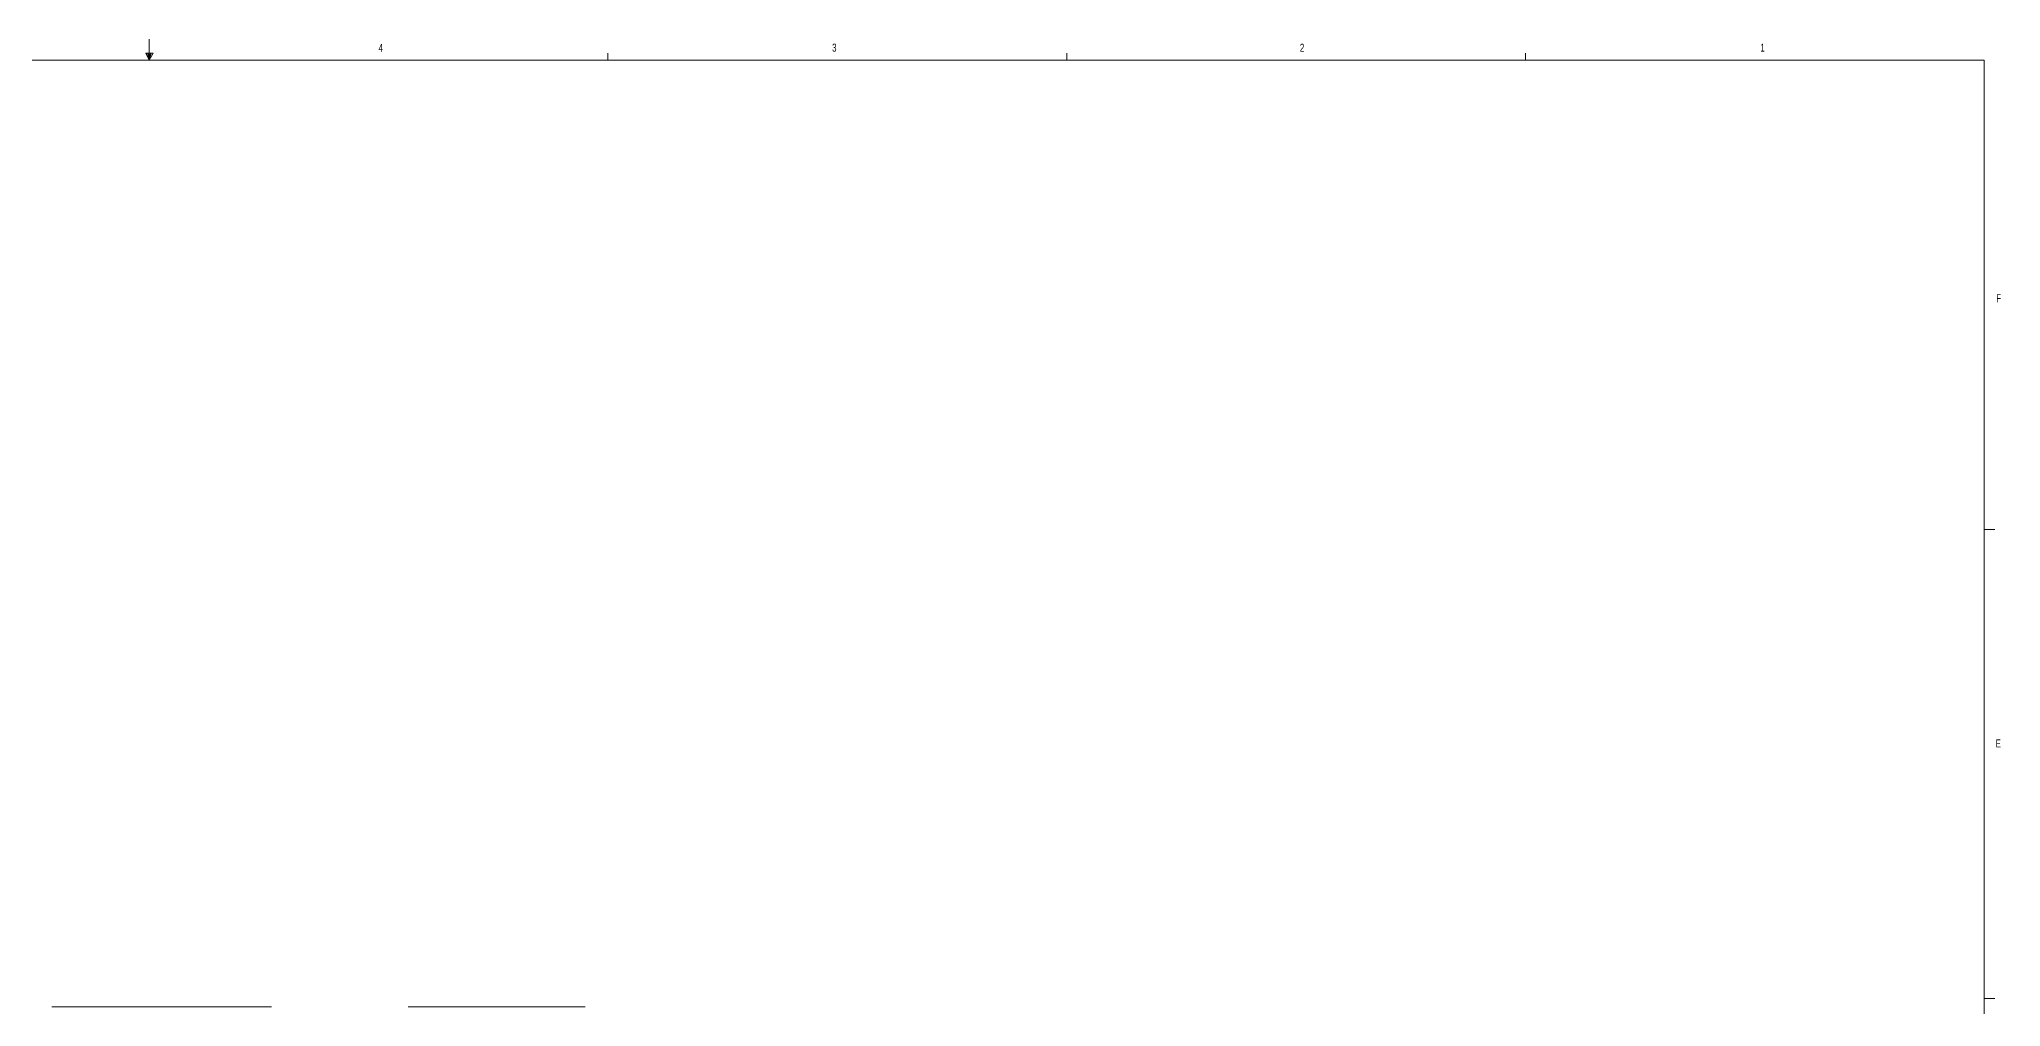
# Model space of a CAD drawing. Header units: inches. Extents: x 0 to 43.9, y 0 to 33.7.
# Drawn here: x 20.73 to 43.72, y 22.32 to 33.66 of the extents above; entities that cross this region are included whole.
import ezdxf

# ---------------------------------------------------------------- set-up
doc = ezdxf.new("R2010")
doc.units = ezdxf.units.IN
doc.header["$MEASUREMENT"] = 0
doc.styles.add('SLDTEXTSTYLE0', font='TXT', dxfattribs={"width": 0.75})

msp = doc.modelspace()

# ---------------------------------------------------------------- linework, layer by layer
at = {"color": 7, "linetype": 'Continuous', "lineweight": 0}
for p, q in [((22.023, 33.411), (22.023, 33.658)), ((0.523, 33.411), (43.523, 33.411)), ((21.981, 33.496), (22.067, 33.496)), ((22.023, 33.411), (21.981, 33.496)), ((22.023, 33.411), (21.989, 33.496)), ((22.023, 33.411), (22.009, 33.496)), ((22.023, 33.411), (22.036, 33.496)), ((22.023, 33.411), (22.046, 33.496)), ((22.023, 33.411), (22.067, 33.496)), ((27.398, 33.411), (27.398, 33.495)), ((32.773, 33.411), (32.773, 33.495)), ((38.148, 33.411), (38.148, 33.495)), ((43.523, 0.411), (43.523, 33.411)), ((43.523, 27.911), (43.648, 27.911)), ((43.523, 22.411), (43.648, 22.411))]:
    msp.add_line(p, q, dxfattribs=at)
at = {"color": 7, "linetype": 'Continuous', "lineweight": 15}
for p, q in [((23.455, 22.315), (20.882, 22.315)), ((27.132, 22.315), (25.058, 22.315))]:
    msp.add_line(p, q, dxfattribs=at)

# ---------------------------------------------------------------- texts
at = {"color": 7, "linetype": 'Continuous', "lineweight": 0, "char_height": 0.0938, "attachment_point": 1, "style": 'SLDTEXTSTYLE0'}
for s, insert in [('4', (24.709, 33.603)), ('3', (30.024, 33.606)), ('2', (35.505, 33.605)), ('1', (40.902, 33.607)), ('F', (43.665, 30.669)), ('E', (43.657, 25.449))]:
    msp.add_mtext(s, dxfattribs=dict(at, insert=insert))

doc.saveas('drawing.dxf')
